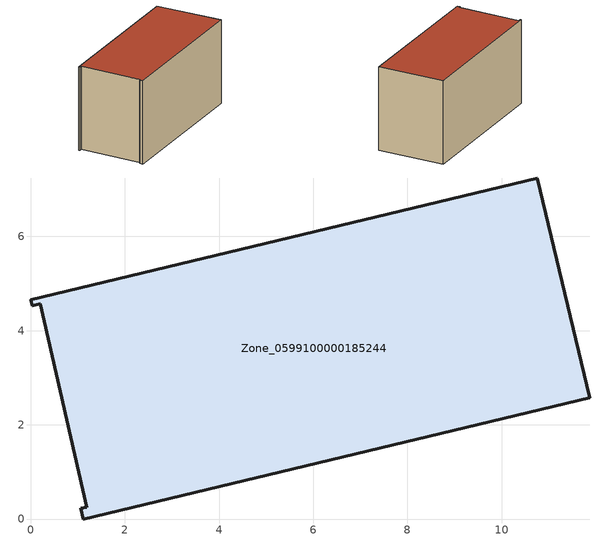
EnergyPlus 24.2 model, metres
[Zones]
Zone_0599100000185244
 floor ground (C_G): 1.19,0.25 0.2,4.57 0.03,4.53 0,4.65 10.75,7.24 11.87,2.57 1.12,0 1.07,0.22 z0
 wall outside (C_F): 1.12,0 11.87,2.57 10.75,7.24 0,4.65 0.03,4.53 0.2,4.57 1.19,0.25 1.07,0.22 1.12,0 z0:6
 roof outside (C_R): 0.2,4.57 1.19,0.25 1.07,0.22 1.12,0 11.87,2.57 10.75,7.24 0,4.65 0.03,4.53 z6
[BUILDING]
Pand.0599100000185244: North Axis=0; Terrain=City; Loads Convergence Tolerance Value=0.04; Temperature Convergence Tolerance Value=0.4; Solar Distribution=FullExterior; Maximum Number of Warmup Days=25; Minimum Number of Warmup Days=1
[Site:Location]
Rotterdam.The.Hague.AP_ZH_NLD Design_Conditions: Latitude=51.96; Longitude=4.45; Time Zone=1; Elevation=-4.5
[SITE:GROUNDTEMPERATURE:BUILDINGSURFACE]
18, 18, 18, 18, 18, 18, 18, 18, 18, 18, 18, 18
[MATERIAL] Thermal Absorptance=0.9; Solar Absorptance=0.7; Visible Absorptance=0.7
Name | Roughness | Thickness | Conductivity | Density | Specific Heat
G.TI.1975-1991 | MediumSmooth | 0.15 | 0.288461 | 540 | 1210
F.TI.1975-1991 | Rough | 0.3 | 0.230769 | 1920 | 840
R.TI.1975-1991 | MediumRough | 0.2 | 0.153846 | 1500 | 1000
[CONSTRUCTION]
C_G: G.TI.1975-1991
C_F: F.TI.1975-1991
C_R: R.TI.1975-1991
[ZONE]
Zone_0599100000185244: Type=1; Multiplier=1; Ceiling Height=Autocalculate; Volume=Autocalculate; Floor Area=autocalculate; Part of Total Floor Area=Yes
[ZONEINFILTRATION:DESIGNFLOWRATE]
Infil_Zone_0599100000185244: Zone or ZoneList or Space or SpaceList=Zone_0599100000185244; Schedule=AlwaysOn; Design Flow Rate Calculation Method=Flow/Area; Flow Rate per Floor Area=0.003; Constant Term Coefficient=1; Temperature Term Coefficient=0; Velocity Term Coefficient=0; Velocity Squared Term Coefficient=0
[HVACTEMPLATE:ZONE:IDEALLOADSAIRSYSTEM]
Zone_0599100000185244: Maximum Heating Supply Air Temperature=50; Minimum Cooling Supply Air Temperature=13; Maximum Heating Supply Air Humidity Ratio=0.0156; Minimum Cooling Supply Air Humidity Ratio=0.0077; Heating Limit=NoLimit; Cooling Limit=NoLimit; Dehumidification Control Type=ConstantSensibleHeatRatio; Cooling Sensible Heat Ratio=0.7; Dehumidification Setpoint=60; Humidification Control Type=None; Humidification Setpoint=30; Outdoor Air Method=None; Outdoor Air Flow Rate per Person=0.00944; Outdoor Air Flow Rate per Zone Floor Area=0; Outdoor Air Flow Rate per Zone=0; Demand Controlled Ventilation Type=None; Outdoor Air Economizer Type=NoEconomizer; Heat Recovery Type=None; Sensible Heat Recovery Effectiveness=0.7; Latent Heat Recovery Effectiveness=0.65
[ZONECONTROL:THERMOSTAT]
ThermostatControl_Zone_0599100000185244: Zone or ZoneList=Zone_0599100000185244; Control Type Schedule=DualSetpointControlType; Control 1=Thermostat_Zone_0599100000185244; Temperature Difference Between Cutout And Setpoint=0
[THERMOSTATSETPOINT:DUALSETPOINT]
Thermostat_Zone_0599100000185244: Heating Setpoint Temperature Schedule=HeatingSetpoint_Zone_0599100000185244; Cooling Setpoint Temperature Schedule=CoolingSetpoint_Zone_0599100000185244
[SCHEDULE:COMPACT]
HeatingSetpoint_Zone_0599100000185244: Through: 12/31, For: AllDays, Until: 24:00, 21
CoolingSetpoint_Zone_0599100000185244: Through: 12/31, For: AllDays, Until: 24:00, 24
DualSetpointControlType: Through: 12/31, For: AllDays, Until: 24:00, 4
AlwaysOn: Through: 12/31, For: AllDays, Until: 24:00, 1
